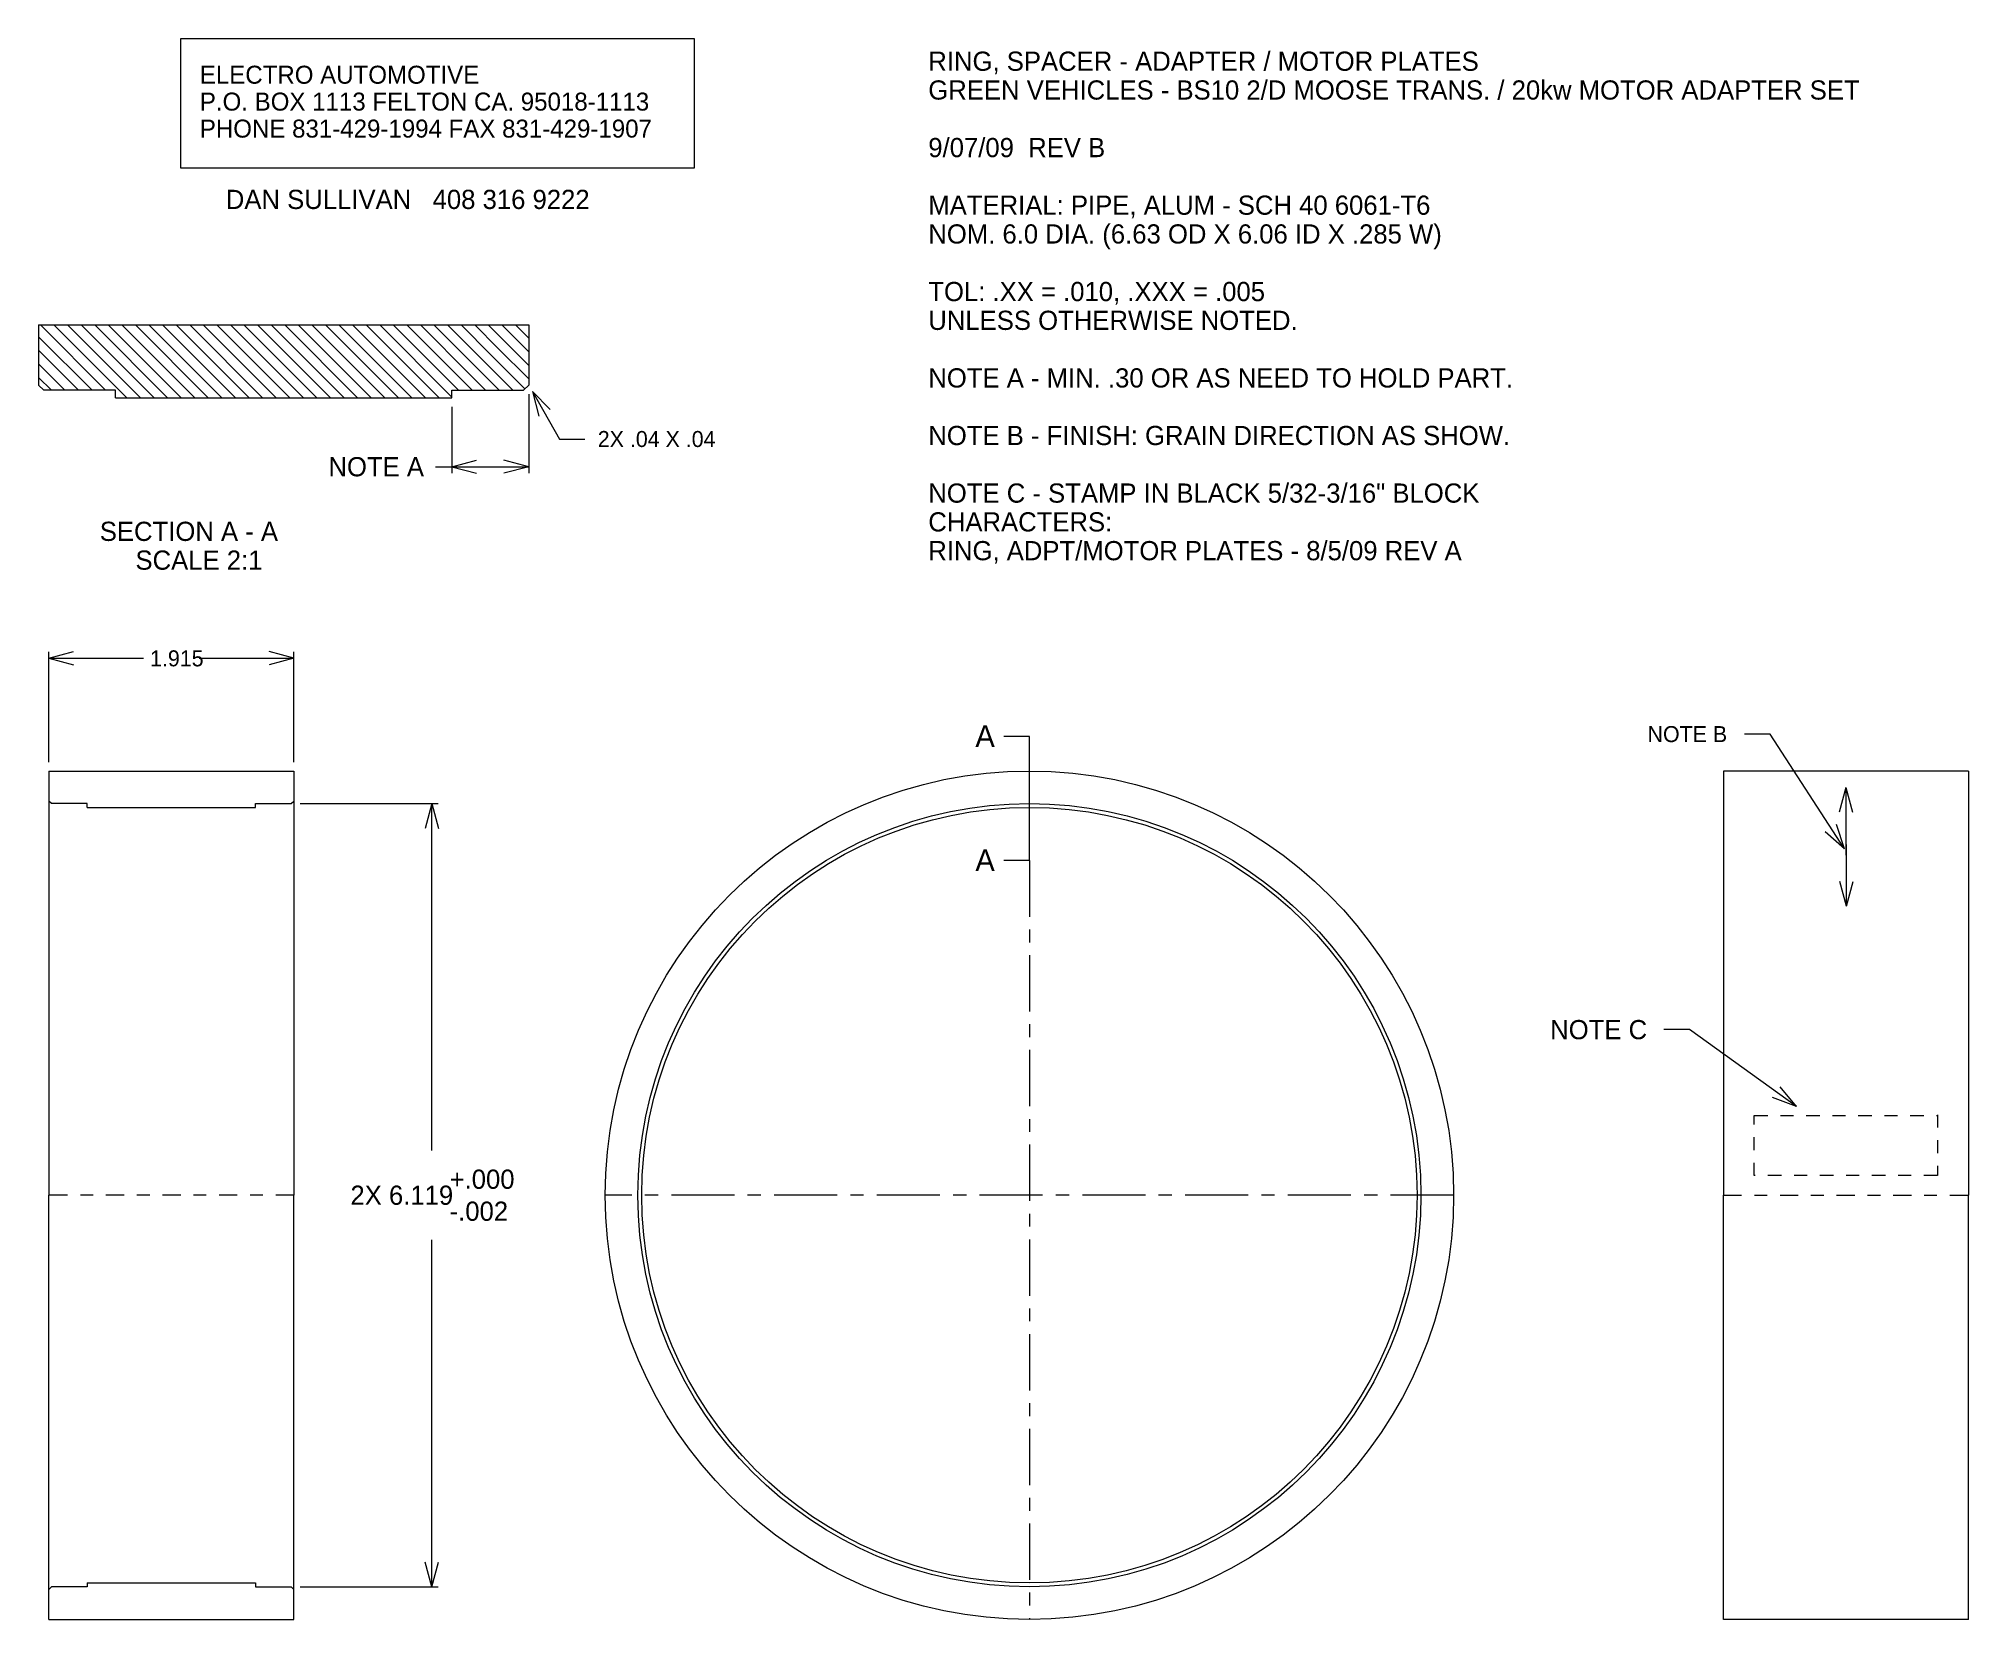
# Model space of a CAD drawing. Header units: inches. Extents: x 22.1 to 37.2, y 15.7 to 28.1.
import ezdxf

# ---------------------------------------------------------------- set-up
doc = ezdxf.new("R2010")
doc.units = ezdxf.units.IN
doc.header["$LTSCALE"] = 2
doc.header["$MEASUREMENT"] = 0
doc.linetypes.add('CENTERD', pattern=[0.4844, 0.2969, -0.0625, 0.0625, -0.0625])
for name, color, linetype in [('CONTERLINES', 7, 'Continuous'), ('DIMENSIONS', 7, 'Continuous'), ('SPACER RING', 7, 'Continuous')]:
    doc.layers.add(name, color=color, linetype=linetype)
doc.styles.add('ENGINEER', font='ENGINEER.SHX', dxfattribs={"height": 0.2})
doc.styles.add('MAIN', font='MAIN.SHX', dxfattribs={"height": 0.2})

msp = doc.modelspace()

# ---------------------------------------------------------------- hatches: boundary and pattern name
at = {"layer": 'SPACER RING', "linetype": 'Continuous', "lineweight": 0}
h = msp.add_hatch(dxfattribs=at)
h.set_pattern_fill('ANSI31', color=93, scale=0.6, angle=90, style=0, pattern_type=2)
h.set_pattern_definition([(135, (0, 0), (-0.05303301, -0.05303301), [6000])])
h.paths.add_polyline_path([(22.078, 25.85), (22.078, 25.38), (22.118, 25.34), (22.678, 25.34), (22.678, 25.28), (25.308, 25.28), (25.308, 25.34), (25.868, 25.34), (25.908, 25.38), (25.908, 25.85)])

# ---------------------------------------------------------------- linework, layer by layer
at = {"layer": 'CONTERLINES', "color": 9, "linetype": 'CENTERD', "lineweight": 0, "ltscale": 0.741387}
msp.add_line((29.821, 21.665), (29.821, 15.734), dxfattribs=at)
at = {"layer": 'CONTERLINES', "color": 9, "linetype": 'CENTERD', "lineweight": 0, "ltscale": 0.239362}
for p, q in [((24.073, 19.049), (22.158, 19.049)), ((35.245, 19.049), (37.16, 19.049))]:
    msp.add_line(p, q, dxfattribs=at)
at = {"layer": 'CONTERLINES', "color": 9, "linetype": 'CENTERD', "lineweight": 0, "ltscale": 0.82875}
msp.add_line((33.136, 19.049), (26.506, 19.049), dxfattribs=at)
at = {"layer": 'DIMENSIONS', "color": 93, "linetype": 'Continuous', "lineweight": 5}
for p, q in [((23.189, 28.088), (27.201, 28.088)), ((23.189, 27.075), (23.189, 28.088)), ((27.201, 28.088), (27.201, 27.075)), ((27.201, 27.075), (23.189, 27.075))]:
    msp.add_line(p, q, dxfattribs=at)
at = {"layer": 'DIMENSIONS', "color": 1, "linetype": 'Continuous', "lineweight": 0}
for p, q in [((25.308, 25.21), (25.308, 24.692)), ((25.908, 25.31), (25.908, 24.692)), ((25.937, 25.33), (26.148, 24.958)), ((25.937, 25.33), (26.077, 25.188)), ((25.937, 25.33), (25.987, 25.137)), ((26.148, 24.958), (26.348, 24.958)), ((25.18, 24.742), (25.908, 24.742)), ((25.308, 24.742), (25.501, 24.794)), ((25.308, 24.742), (25.501, 24.691)), ((25.908, 24.742), (25.715, 24.794)), ((25.908, 24.742), (25.715, 24.691)), ((22.158, 23.245), (22.351, 23.297)), ((22.158, 22.434), (22.158, 23.295)), ((22.158, 23.245), (22.351, 23.193)), ((22.158, 23.245), (22.899, 23.245)), ((23.332, 23.245), (24.073, 23.245)), ((24.073, 23.245), (23.88, 23.297)), ((24.073, 23.245), (23.88, 23.193)), ((24.073, 22.434), (24.073, 23.295)), ((29.821, 22.635), (29.621, 22.635)), ((29.821, 21.665), (29.821, 22.635)), ((35.609, 22.652), (35.409, 22.652)), ((36.19, 21.756), (35.609, 22.652)), ((36.202, 22.236), (36.15, 22.043)), ((36.202, 22.236), (36.202, 21.706)), ((36.202, 22.236), (36.254, 22.043)), ((24.123, 22.109), (25.201, 22.109)), ((25.151, 22.109), (25.099, 21.916)), ((25.151, 22.109), (25.203, 21.916)), ((25.151, 19.399), (25.151, 22.109)), ((36.19, 21.756), (36.041, 21.89)), ((36.19, 21.756), (36.128, 21.946)), ((36.206, 21.308), (36.206, 21.789)), ((36.206, 21.789), (36.206, 21.789)), ((29.821, 21.665), (29.621, 21.665)), ((36.202, 21.706), (36.202, 21.706)), ((36.206, 21.308), (36.154, 21.501)), ((36.206, 21.308), (36.258, 21.501)), ((34.979, 20.343), (34.779, 20.343)), ((35.815, 19.741), (34.979, 20.343)), ((35.815, 19.741), (35.628, 19.812)), ((35.815, 19.741), (35.688, 19.896)), ((25.151, 15.989), (25.151, 18.699)), ((25.151, 15.989), (25.099, 16.182)), ((25.151, 15.989), (25.203, 16.182)), ((24.123, 15.989), (25.201, 15.989))]:
    msp.add_line(p, q, dxfattribs=at)
at = {"layer": 'DIMENSIONS', "color": 9, "linetype": 'CENTERD', "lineweight": 0, "ltscale": 0.058677}
msp.add_line((35.486, 19.202), (35.486, 19.671), dxfattribs=at)
at = {"layer": 'DIMENSIONS', "color": 9, "linetype": 'CENTERD', "lineweight": 0, "ltscale": 0.17905}
for p, q in [((35.486, 19.671), (36.918, 19.671)), ((36.918, 19.202), (35.486, 19.202))]:
    msp.add_line(p, q, dxfattribs=at)
at = {"layer": 'DIMENSIONS', "color": 9, "linetype": 'CENTERD', "lineweight": 0, "ltscale": 0.05954}
msp.add_line((36.918, 19.678), (36.918, 19.202), dxfattribs=at)
at = {"layer": 'SPACER RING', "color": 93, "linetype": 'Continuous', "lineweight": 0}
for p, q in [((22.078, 25.85), (22.078, 25.38)), ((22.078, 25.85), (25.908, 25.85)), ((25.908, 25.85), (25.908, 25.38)), ((22.118, 25.34), (22.078, 25.38)), ((22.678, 25.34), (22.118, 25.34)), ((22.678, 25.28), (22.678, 25.34)), ((25.308, 25.28), (25.308, 25.34)), ((25.308, 25.34), (25.868, 25.34)), ((25.868, 25.34), (25.908, 25.38)), ((22.678, 25.28), (25.308, 25.28)), ((22.158, 22.364), (22.158, 22.129)), ((22.158, 22.364), (24.073, 22.364)), ((24.073, 22.364), (24.073, 22.129)), ((37.16, 22.364), (35.245, 22.364)), ((35.245, 22.364), (35.245, 22.129)), ((37.16, 22.364), (37.16, 22.129)), ((22.178, 22.109), (22.158, 22.129)), ((22.158, 22.129), (22.158, 19.049)), ((22.458, 22.109), (22.178, 22.109)), ((22.458, 22.079), (22.458, 22.109)), ((22.458, 22.079), (23.773, 22.079)), ((23.773, 22.079), (23.773, 22.109)), ((23.773, 22.109), (24.053, 22.109)), ((24.053, 22.109), (24.073, 22.129)), ((24.073, 22.129), (24.073, 19.049)), ((35.245, 22.129), (35.245, 19.049)), ((37.16, 22.129), (37.16, 19.049)), ((22.158, 15.969), (22.158, 19.049)), ((24.073, 15.969), (24.073, 19.049)), ((35.245, 15.969), (35.245, 19.049)), ((37.16, 15.969), (37.16, 19.049)), ((22.178, 15.989), (22.158, 15.969)), ((22.458, 15.989), (22.178, 15.989)), ((22.458, 16.019), (22.458, 15.989)), ((22.458, 16.019), (23.773, 16.019)), ((23.773, 16.019), (23.773, 15.989)), ((23.773, 15.989), (24.053, 15.989)), ((24.053, 15.989), (24.073, 15.969)), ((22.158, 15.734), (22.158, 15.969)), ((24.073, 15.734), (24.073, 15.969)), ((35.245, 15.734), (35.245, 15.969)), ((37.16, 15.734), (37.16, 15.969)), ((22.158, 15.734), (24.073, 15.734)), ((37.16, 15.734), (35.245, 15.734))]:
    msp.add_line(p, q, dxfattribs=at)
for radius in [3.315, 3.06, 3.03]:
    msp.add_circle((29.821, 19.049), radius, dxfattribs=at)

# ---------------------------------------------------------------- texts
at = {"layer": 'DIMENSIONS', "color": 7, "linetype": 'Continuous', "lineweight": 0}
for s, height, style, p in [('RING, SPACER - ADAPTER / MOTOR PLATES', 0.15, 'MAIN', (29.031, 27.836)), ('GREEN VEHICLES - BS10 2/D MOOSE TRANS. / 20kw MOTOR ADAPTER SET', 0.15, 'MAIN', (29.031, 27.611)), ('9/07/09  REV B', 0.15, 'MAIN', (29.031, 27.161)), ('DAN SULLIVAN   408 316 9222', 0.15, 'MAIN', (23.541, 26.756)), ('MATERIAL: PIPE, ALUM - SCH 40 6061-T6', 0.15, 'MAIN', (29.031, 26.711)), ('NOM. 6.0 DIA. (6.63 OD X 6.06 ID X .285 W)', 0.15, 'MAIN', (29.031, 26.486)), ('TOL: .XX = .010, .XXX = .005', 0.15, 'MAIN', (29.031, 26.036)), ('UNLESS OTHERWISE NOTED.', 0.15, 'MAIN', (29.031, 25.811)), ('NOTE A - MIN. .30 OR AS NEED TO HOLD PART.', 0.15, 'MAIN', (29.031, 25.361)), ('NOTE B - FINISH: GRAIN DIRECTION AS SHOW.', 0.15, 'MAIN', (29.031, 24.911)), ('NOTE C - STAMP IN BLACK 5/32-3/16" BLOCK', 0.15, 'MAIN', (29.031, 24.461)), ('CHARACTERS:', 0.15, 'MAIN', (29.031, 24.236)), ('RING, ADPT/MOTOR PLATES - 8/5/09 REV A', 0.15, 'MAIN', (29.031, 24.011)), ('A', 0.17, 'ENGINEER', (29.399, 22.552)), ('A', 0.17, 'ENGINEER', (29.399, 21.582))]:
    msp.add_text(s, height=height, dxfattribs=dict(at, style=style)).set_placement(p)
at = {"layer": 'DIMENSIONS', "color": 93, "linetype": 'Continuous', "lineweight": 5, "style": 'ENGINEER'}
for s, p in [('ELECTRO AUTOMOTIVE', (23.338, 27.735)), ('P.O. BOX 1113 FELTON CA. 95018-1113', (23.338, 27.525)), ('PHONE 831-429-1994 FAX 831-429-1907', (23.338, 27.314))]:
    msp.add_text(s, height=0.14062, dxfattribs=at).set_placement(p)
at = {"layer": 'DIMENSIONS', "color": 1, "linetype": 'Continuous', "lineweight": 0, "style": 'MAIN'}
for s, height, p in [('2X .04 X .04', 0.125, (26.448, 24.896)), ('NOTE A', 0.15, (24.343, 24.667)), ('1.915', 0.125, (22.949, 23.182)), ('NOTE B', 0.125, (34.652, 22.59)), ('NOTE C', 0.15, (33.891, 20.268)), ('+.000', 0.15, (25.29, 19.099)), ('2X 6.119', 0.15, (24.515, 18.974)), ('-.002', 0.15, (25.29, 18.849))]:
    msp.add_text(s, height=height, dxfattribs=at).set_placement(p)
at = {"layer": 'DIMENSIONS', "color": 173, "linetype": 'Continuous', "lineweight": 0, "style": 'ENGINEER'}
for s, p in [('SECTION A - A', (22.556, 24.162)), ('SCALE 2:1', (22.835, 23.937))]:
    msp.add_text(s, height=0.15, dxfattribs=at).set_placement(p)

doc.saveas('drawing.dxf')
